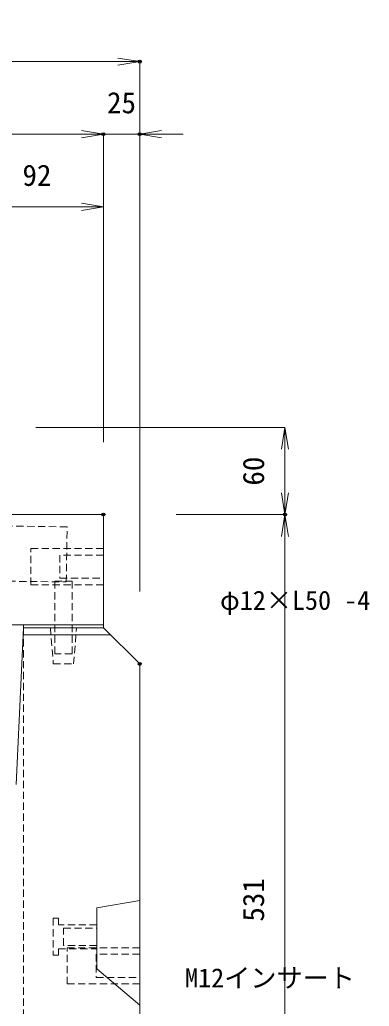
# Model space of a CAD drawing. Units: millimetres, scale not verified. Extents: x -1945 to 1945, y -1332 to 1508.
# Drawn here: x -1094 to -854, y 75 to 755 of the extents above; entities that cross this region are included whole.
import ezdxf
from ezdxf.enums import TextEntityAlignment as Align

# ---------------------------------------------------------------- set-up
doc = ezdxf.new("R2010")
doc.units = ezdxf.units.MM
doc.header["$LTSCALE"] = 10
doc.header["$PDMODE"] = 32
doc.header["$PDSIZE"] = 2
doc.linetypes.add('USER1', pattern=[0.75, 0.5, -0.25])
for name, color, linetype, lineweight in [('0-0_0', 7, 'Continuous', 18), ('0-3_KIJUN', 7, 'USER1', 18), ('0-5_SUNPO_S10', 3, 'Continuous', 18)]:
    doc.layers.add(name, color=color, linetype=linetype, lineweight=lineweight)
doc.layers.add('0-9__0-2_DEFPOINTS', color=7, linetype='Continuous')
doc.styles.add('ＭＳ ゴシック', font='')
doc.styles.get('ＭＳ ゴシック').set_extended_font_data('MS Gothic')

# ---------------------------------------------------------------- blocks, each defined once
blk = doc.blocks.new('_OPEN')
at = {"layer": '0-0_0'}
blk.add_line((0, 0), (-1, 0), dxfattribs=at)
blk.add_lwpolyline([(-1, 0.1667), (0, 0), (-1, -0.1667)], dxfattribs=at)
blk = doc.blocks.new('_D3')
at = {"layer": '0-5_SUNPO_S10'}
for p, q in [((548.34, 1880.09), (548.34, 2096.08)), ((563.34, 2096.08), (893.34, 2096.08)), ((908.34, 1883.98), (908.34, 2096.08))]:
    blk.add_line(p, q, dxfattribs=at)
at = {"layer": '0-9__0-2_DEFPOINTS'}
for p in [(908.34, 2096.08), (548.34, 1830.09), (908.34, 1833.98)]:
    blk.add_point(p, dxfattribs=at)
at = {"layer": '0-5_SUNPO_S10', "xscale": 15, "yscale": 15, "rotation": 180}
blk.add_blockref('_OPEN', (548.34, 2096.08), dxfattribs=at)
at = {"layer": '0-5_SUNPO_S10', "xscale": 15, "yscale": 15}
blk.add_blockref('_OPEN', (908.34, 2096.08), dxfattribs=at)
at = {"layer": '0-5_SUNPO_S10', "color": 7, "style": 'ＭＳ ゴシック'}
blk.add_text('360', height=14.66, dxfattribs=at).set_placement((713.34, 2106.08), align=Align.BOTTOM_LEFT)
blk = doc.blocks.new('_D4')
at = {"layer": '0-5_SUNPO_S10'}
for p, q in [((893.34, 2096.08), (878.34, 2096.08)), ((908.34, 1883.98), (908.34, 2096.08)), ((908.34, 2096.08), (933.34, 2096.08)), ((933.34, 1781.08), (933.34, 2096.08)), ((948.34, 2096.08), (963.34, 2096.08))]:
    blk.add_line(p, q, dxfattribs=at)
at = {"layer": '0-9__0-2_DEFPOINTS'}
for p in [(933.34, 2096.08), (908.34, 1833.98), (933.34, 1731.08)]:
    blk.add_point(p, dxfattribs=at)
at = {"layer": '0-5_SUNPO_S10', "xscale": 15, "yscale": 15}
blk.add_blockref('_OPEN', (908.34, 2096.08), dxfattribs=at)
at = {"layer": '0-5_SUNPO_S10', "xscale": 15, "yscale": 15, "rotation": 180}
blk.add_blockref('_OPEN', (933.34, 2096.08), dxfattribs=at)
at = {"layer": '0-5_SUNPO_S10', "color": 7, "style": 'ＭＳ ゴシック'}
blk.add_text('25', height=14.66, dxfattribs=at).set_placement((910.84, 2106.08), align=Align.BOTTOM_LEFT)
blk = doc.blocks.new('_D5')
at = {"layer": '0-5_SUNPO_S10'}
for p, q in [((523.34, 1781.08), (523.34, 2146.08)), ((538.34, 2146.08), (918.34, 2146.08)), ((933.34, 1781.08), (933.34, 2146.08))]:
    blk.add_line(p, q, dxfattribs=at)
at = {"layer": '0-9__0-2_DEFPOINTS'}
for p in [(933.34, 2146.08), (523.34, 1731.08), (933.34, 1731.08)]:
    blk.add_point(p, dxfattribs=at)
at = {"layer": '0-5_SUNPO_S10', "xscale": 15, "yscale": 15, "rotation": 180}
blk.add_blockref('_OPEN', (523.34, 2146.08), dxfattribs=at)
at = {"layer": '0-5_SUNPO_S10', "xscale": 15, "yscale": 15}
blk.add_blockref('_OPEN', (933.34, 2146.08), dxfattribs=at)
at = {"layer": '0-5_SUNPO_S10', "color": 7, "style": 'ＭＳ ゴシック'}
blk.add_text('410', height=14.66, dxfattribs=at).set_placement((713.34, 2156.08), align=Align.BOTTOM_LEFT)
blk = doc.blocks.new('_D23')
at = {"layer": '0-5_SUNPO_S10'}
for p, q in [((861.84, 1893.98), (1033.34, 1893.98)), ((1033.34, 1878.98), (1033.34, 1848.98)), ((958.34, 1833.98), (1033.34, 1833.98))]:
    blk.add_line(p, q, dxfattribs=at)
at = {"layer": '0-9__0-2_DEFPOINTS'}
for p in [(811.84, 1893.98), (908.34, 1833.98), (1033.34, 1833.98)]:
    blk.add_point(p, dxfattribs=at)
at = {"layer": '0-5_SUNPO_S10', "xscale": 15, "yscale": 15}
for p, rotation in [((1033.34, 1893.98), 90), ((1033.34, 1833.98), 270)]:
    blk.add_blockref('_OPEN', p, dxfattribs=dict(at, rotation=rotation))
at = {"layer": '0-5_SUNPO_S10', "color": 7, "style": 'ＭＳ ゴシック'}
blk.add_text('60', height=14.66, rotation=90, dxfattribs=at).set_placement((1023.34, 1853.98), align=Align.BOTTOM_LEFT)
blk = doc.blocks.new('_D24')
at = {"layer": '0-5_SUNPO_S10'}
for p, q in [((958.34, 1833.98), (1033.34, 1833.98)), ((1033.34, 1318.08), (1033.34, 1818.98)), ((963.34, 1303.08), (1033.34, 1303.08))]:
    blk.add_line(p, q, dxfattribs=at)
at = {"layer": '0-9__0-2_DEFPOINTS'}
for p in [(908.34, 1833.98), (1033.34, 1833.98), (913.34, 1303.08)]:
    blk.add_point(p, dxfattribs=at)
at = {"layer": '0-5_SUNPO_S10', "xscale": 15, "yscale": 15}
for p, rotation in [((1033.34, 1833.98), 90), ((1033.34, 1303.08), 270)]:
    blk.add_blockref('_OPEN', p, dxfattribs=dict(at, rotation=rotation))
at = {"layer": '0-5_SUNPO_S10', "color": 7, "style": 'ＭＳ ゴシック'}
blk.add_text('531', height=14.66, rotation=90, dxfattribs=at).set_placement((1023.34, 1553.53), align=Align.BOTTOM_LEFT)
blk = doc.blocks.new('_D25')
at = {"layer": '0-5_SUNPO_S10'}
for p, q in [((816.84, 1883.98), (816.84, 2046.08)), ((893.34, 2046.08), (831.84, 2046.08)), ((908.34, 1883.98), (908.34, 2046.08))]:
    blk.add_line(p, q, dxfattribs=at)
at = {"layer": '0-9__0-2_DEFPOINTS'}
for p in [(816.84, 2046.08), (816.84, 1833.98), (908.34, 1833.98)]:
    blk.add_point(p, dxfattribs=at)
at = {"layer": '0-5_SUNPO_S10', "xscale": 15, "yscale": 15, "rotation": 180}
blk.add_blockref('_OPEN', (816.84, 2046.08), dxfattribs=at)
at = {"layer": '0-5_SUNPO_S10', "xscale": 15, "yscale": 15}
blk.add_blockref('_OPEN', (908.34, 2046.08), dxfattribs=at)
at = {"layer": '0-5_SUNPO_S10', "color": 7, "style": 'ＭＳ ゴシック'}
blk.add_text('92', height=14.66, dxfattribs=at).set_placement((852.59, 2056.08), align=Align.BOTTOM_LEFT)
blk = doc.blocks.new('M16_insert_dan')
at = {"layer": '0-3_KIJUN', "color": 3}
for points in [[(0, -12.5), (-50, -12.5), (-50, 12.5), (0, 12.5)], [(0, 8), (-30, 8), (-30, -8), (0, -8)]]:
    blk.add_lwpolyline(points, close=True, dxfattribs=at)

msp = doc.modelspace()

# ---------------------------------------------------------------- linework, layer by layer
at = {"layer": '0-3_KIJUN', "linetype": 'Continuous'}
msp.add_line((-1031.66, 331.08), (-1091.88, 331.08), dxfattribs=at)
for points in [[(-1036.66, 413.98), (-1036.66, 338.08), (-1396.66, 338.08), (-1396.66, 410.09), (-1395.77, 476.08), (-1173.79, 473.08), (-1133.16, 473.98), (-1128.16, 413.98)], [(-1091.66, 336.08), (-1036.66, 336.08), (-1036.66, 338.08), (-1091.66, 338.08)], [(-1041.16, 143.08), (-1011.66, 148.08), (-1011.66, 76.08), (-1041.16, 101.08)]]:
    msp.add_lwpolyline(points, close=True, dxfattribs=at)
at = {"layer": '0-3_KIJUN'}
for points in [[(-1371.66, 409.75), (-1372.18, 371.75), (-1062.2, 367.56), (-1061.69, 405.56), (-1174.18, 407.08)], [(-1341.66, 336.08), (-1341.66, -36.92), (-1091.66, -36.92), (-1091.66, 336.08)]]:
    msp.add_lwpolyline(points, dxfattribs=at)
for points in [[(-1070.16, 368.08), (-1058.16, 368.08), (-1058.16, 318.08), (-1070.16, 318.08)], [(-1055.16, 336.08), (-1073.16, 336.08), (-1071.16, 311.08), (-1057.16, 311.08)], [(-1041.16, 114.86), (-1041.16, 131.31), (-1067.66, 131.31), (-1067.66, 135.83), (-1071.16, 135.83), (-1071.16, 110.33), (-1067.66, 110.33), (-1067.66, 114.86)], [(-1041.16, 129.08), (-1041.16, 117.08), (-1064.16, 117.08), (-1064.16, 129.08)]]:
    msp.add_lwpolyline(points, close=True, dxfattribs=at)
at = {"layer": '0-3_KIJUN', "linetype": 'Continuous'}
msp.add_lwpolyline([(-1096.66, 228.08), (-1091.66, 336.08), (-1036.66, 336.08), (-1011.66, 311.08), (-1011.66, -96.92), (-1031.66, -116.92), (-1401.66, -116.92)], dxfattribs=at)

# ---------------------------------------------------------------- block references
at = {"layer": '0-3_KIJUN'}
for p in [(-1036.66, 378.08), (-1011.66, 103.08)]:
    msp.add_blockref('M16_insert_dan', p, dxfattribs=at)
at = {"layer": '0-5_SUNPO_S10'}
for name in ['_D5', '_D3', '_D4', '_D25', '_D23', '_D24']:
    msp.add_blockref(name, (-1945, -1420), dxfattribs=at)

# ---------------------------------------------------------------- texts
at = {"layer": '0-5_SUNPO_S10', "color": 7, "style": 'ＭＳ ゴシック'}
for s, p in [('φ12×L50 -4', (-956.43, 344.4)), ('M12インサート', (-980.48, 84.22)), ('M12インサート', (-980.48, 84.22))]:
    msp.add_text(s, height=13.2, dxfattribs=at).set_placement(p, align=Align.BOTTOM_LEFT)

doc.saveas('drawing.dxf')
